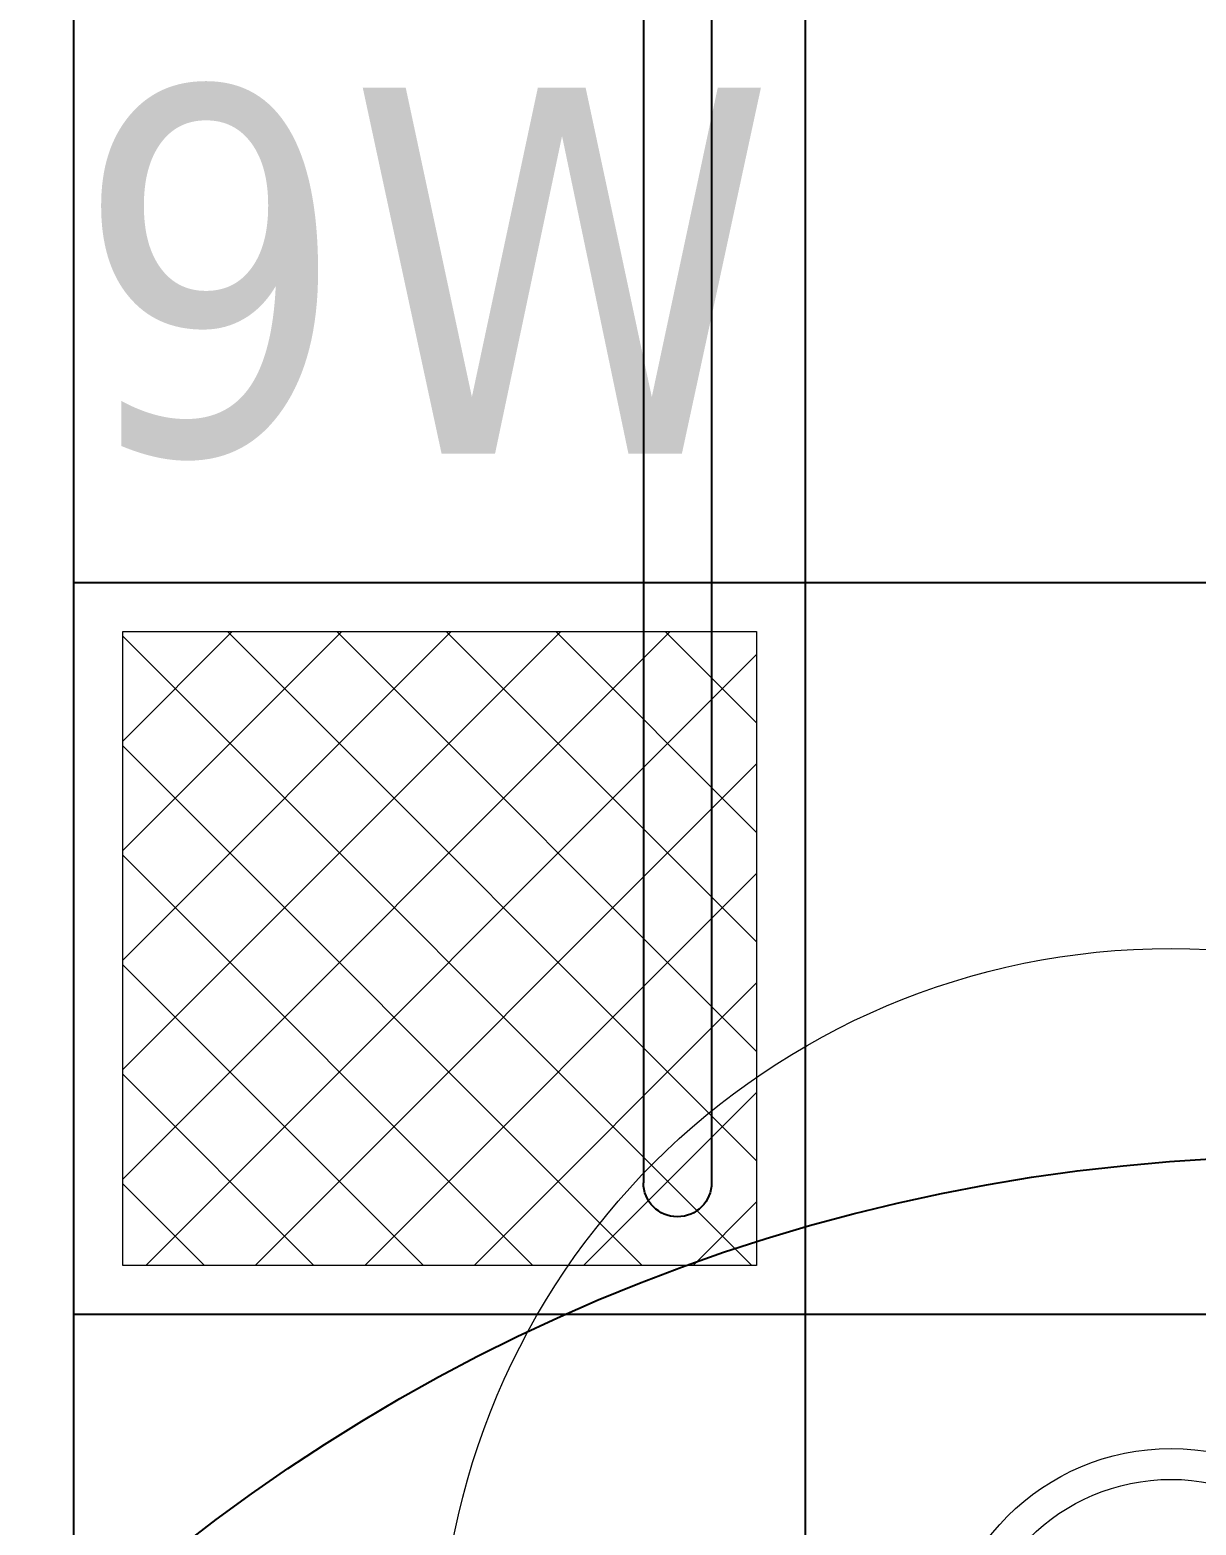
# Model space of a CAD drawing. Header units: centimetres. Extents: x 405564 to 502064, y 46284 to 60634.
# Drawn here: x 461483.1 to 461531, y 56368.9 to 56430.2 of the extents above; entities that cross this region are included whole.
import ezdxf

# ---------------------------------------------------------------- set-up
doc = ezdxf.new("R2010")
doc.units = ezdxf.units.CM
doc.layers.get('0').update_dxf_attribs({"color": 8, "lineweight": 9})
for name, color, linetype in [('0-KRCN-ASMATAVAN-130426', 8, 'Continuous'), ('AS_TEFR_CIHAZ', 8, 'Continuous'), ('AS_TEFR_MEK', 171, 'Continuous')]:
    doc.layers.add(name, color=color, linetype=linetype)
doc.layers.add('0-KRCN-AYDINLATMA-130426', color=8, linetype='Continuous', lineweight=9)
doc.layers.add('0-KRCN-MİMARİ-220526', color=8, linetype='Continuous', lineweight=9)
doc.styles.add('TAHOMA', font='tahoma.ttf')

# ---------------------------------------------------------------- blocks, each defined once
blk = doc.blocks.new('ASMA TAVA TİPİ HOPARLÖR')
at = {"layer": '0-KRCN-AYDINLATMA-130426', "const_width": 0.3166666666666667}
blk.add_lwpolyline([(0.2678101876517758, -4.410524511353287, 0.5981760014106391), (1.251140441570897, -3.882686215365538), (1.251140441570897, 3.882686215365538, 0.598176001410639), (0.2678101876517758, 4.410524511353287), (-2.695769251848105, 2.445446028890728, -0.1474326629705155), (-3.045766172406729, 2.339950991547084), (-5.089797056803945, 2.339950991547084, 0.414213562373095), (-5.723130390106235, 1.706617658215691), (-5.723130390106235, -1.706617658215691, 0.414213562373095), (-5.089797056803945, -2.339950991547084), (-3.045766172406729, -2.339950991547084, -0.1474326629705154), (-2.695769251848105, -2.445446028890728)], format="xyb", close=True, dxfattribs=at)
for points in [[(3.192043324932456, 3.719518879559473, -0.6804877585378879), (3.192043324932456, -3.719518879559473)], [(2.802783696737606, 2.510094951539941, -0.6588117416351348), (2.802783696737606, -2.510094951539941)], [(2.411450584302656, 1.294228738450329, -0.6013979208933983), (2.411450584302656, -1.294228738450329)]]:
    blk.add_lwpolyline(points, format="xyb", dxfattribs=at)
at = {"layer": '0-KRCN-AYDINLATMA-130426'}
blk.add_circle((0, 0), 30, dxfattribs=at)
at = {"layer": '0-KRCN-AYDINLATMA-130426', "ltscale": 0.1}
for radius in [9.498316872413454, 8.231874622758326]:
    blk.add_circle((0, 0), radius, dxfattribs=at)
blk = doc.blocks.new('9W 30x30 cm  SIVA ALTI LED ARMATÜR')
at = {"layer": '0-KRCN-AYDINLATMA-130426'}
h = blk.add_hatch(dxfattribs=at)
h.set_pattern_fill('ANSI37', color=256)
h.set_pattern_definition([(45, (-13.00000000005821, -13.00000000005821), (-2.245064030267288, 2.245064030267288), []), (135, (-13.00000000005821, -13.00000000005821), (-2.245064030267288, -2.245064030267288), [])])
h.paths.add_polyline_path([(-13.00000000005821, -13.00000000005821), (13.00000000005821, -13.00000000005821), (13.00000000005821, 13.00000000005821), (-13.00000000005821, 13.00000000005821)])
for points in [[(-15, 15), (15, 15), (15, -15), (-15, -15)], [(-13.00000000005821, 13.00000000005821), (13.00000000005821, 13.00000000005821), (13.00000000005821, -13.00000000005821), (-13.00000000005821, -13.00000000005821)]]:
    blk.add_lwpolyline(points, close=True, dxfattribs=at)
at = {"layer": '0-KRCN-AYDINLATMA-130426', "insert": (-15, 20), "char_height": 15, "attachment_point": 7, "style": 'TAHOMA'}
blk.add_mtext_dynamic_manual_height_columns('{\\fTahoma|b0|i0|c162|p34;9W}', width=15, gutter_width=12.5, heights=[0], dxfattribs=at)
blk = doc.blocks.new('G$C27E741DA')
at = {"layer": '0-KRCN-AYDINLATMA-130426'}
for name, p in [('9W 30x30 cm  SIVA ALTI LED ARMATÜR', (23435.88558868528, 9258.546353230457)), ('ASMA TAVA TİPİ HOPARLÖR', (23465.88558868528, 9228.546353230457))]:
    blk.add_blockref(name, p, dxfattribs=at)
blk = doc.blocks.new('A$C2F0D1C00')
blk.add_circle((-0.03508128884539019, -0.02740755271759099), 0.5999999999999999)
blk = doc.blocks.new('A$C58DD0BDA')
at = {"layer": 'AS_TEFR_MEK'}
for p, q in [((-11.80000013730023, -138.6400348152965), (-82.10000032815151, -138.6400443306193)), ((-11.79999975825194, -141.4400348272175), (-82.09999994921964, -141.4400443425402))]:
    blk.add_line(p, q, dxfattribs=at)
blk.add_arc((-82.10000013874378, -140.0400443365797), 1.4, 90.00000775733399, 270.000007757334, dxfattribs=at)
blk = doc.blocks.new('WC01_FA')
at = {"layer": 'AS_TEFR_CIHAZ', "xscale": -1, "rotation": 270}
blk.add_blockref('A$C58DD0BDA', (-399.9999999900465, -257.5034837277562), dxfattribs=at)
at = {"layer": 'AS_TEFR_CIHAZ', "xscale": 125.0000000000003, "yscale": 125.0000000000003, "zscale": 125.0000000000003, "rotation": 191.2499904053457}
blk.add_blockref('A$C2F0D1C00', (-517.7265067114495, -417.7341958378092), dxfattribs=at)
blk = doc.blocks.new('A$C6A10300A')
blk.add_blockref('WC01_FA', (23985.67968433577, -3911.453646793598))

msp = doc.modelspace()

# ---------------------------------------------------------------- linework, layer by layer
at = {"layer": '0-KRCN-ASMATAVAN-130426'}
for p, q in [((461484.9515991212, 56257.56257809537), (461484.9515991212, 56437.56257809537)), ((461514.9515991212, 56257.56257809537), (461514.9515991212, 56437.56257809537)), ((461484.9515991211, 56407.56257809537), (461634.2652513218, 56407.56257809537)), ((461484.9515991211, 56377.56257809537), (461634.4025208817, 56377.56257809537))]:
    msp.add_line(p, q, dxfattribs=at)

# ---------------------------------------------------------------- block references
at = {"layer": '0-KRCN-AYDINLATMA-130426'}
msp.add_blockref('G$C27E741DA', (438064.0660104522, 47134.01622488972), dxfattribs=at)

# ---------------------------------------------------------------- next in the draw order: block references
at = {"layer": '0-KRCN-MİMARİ-220526'}
msp.add_blockref('A$C6A10300A', (438064.0660104522, 60634.01622488972), dxfattribs=at)

doc.saveas('drawing.dxf')
